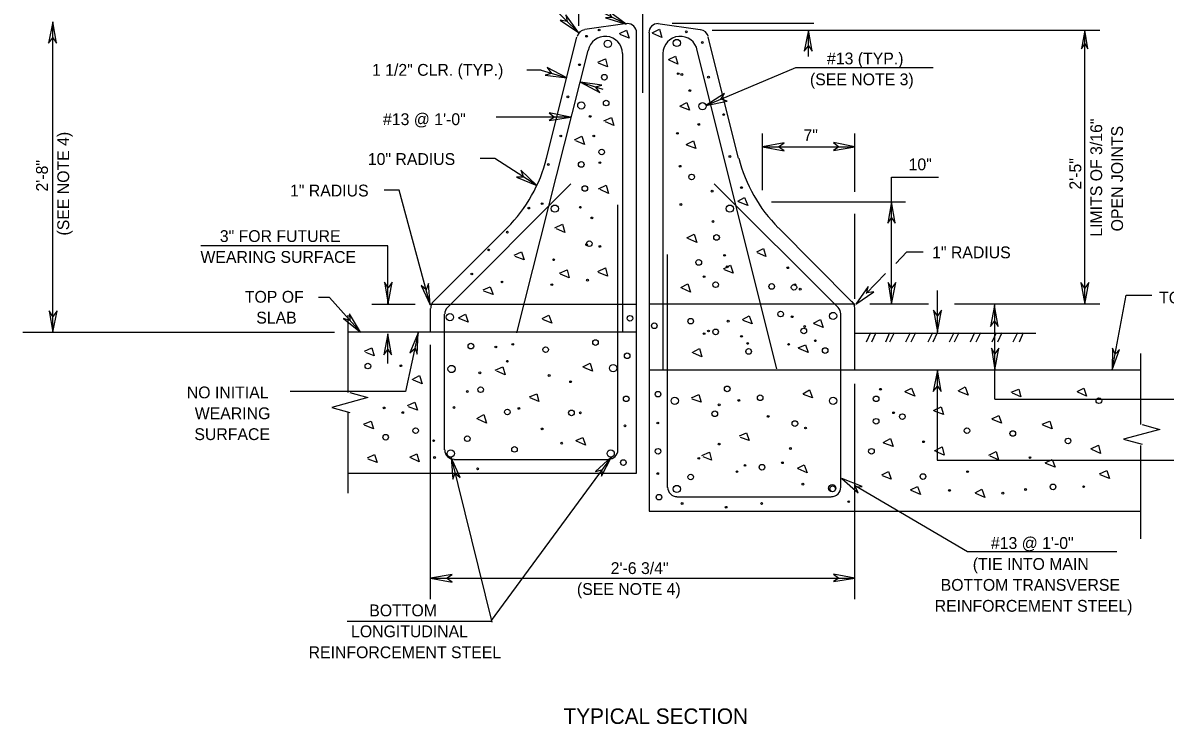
# Model space of a CAD drawing. Extents: x 528.2 to 531.15, y 154.43 to 156.26.
# Drawn here: x 528.741 to 529.728, y 155.291 to 155.898 of the extents above; entities that cross this region are included whole.
import ezdxf

# ---------------------------------------------------------------- set-up
doc = ezdxf.new("R2010")
doc.units = 0
for name, color, linetype in [('Level 1', 7, 'Continuous'), ('Level 2', 7, 'Continuous'), ('Level 3', 7, 'Continuous'), ('Level 5', 7, 'Continuous')]:
    doc.layers.add(name, color=color, linetype=linetype)

msp = doc.modelspace()

# ---------------------------------------------------------------- linework, layer by layer
at = {"layer": 'Level 1'}
for p, q in [((529.02362, 155.57808), (529.03904, 155.57382)), ((529.03904, 155.57382), (529.00787, 155.56529)), ((529.00787, 155.56529), (529.02362, 155.56102)), ((529.70833, 155.55052), (529.72375, 155.54626)), ((529.72375, 155.54626), (529.69226, 155.53773)), ((529.69226, 155.53773), (529.70833, 155.53346))]:
    msp.add_line(p, q, dxfattribs=at)
for points in [[(529.22113, 155.88944), (529.2103, 155.90486), (529.21129, 155.89895), (529.20538, 155.90026)], [(529.26247, 155.89665), (529.24705, 155.90781), (529.25, 155.90256), (529.24442, 155.90223)], [(528.76673, 155.89862), (528.76312, 155.88025), (528.76673, 155.88484), (528.77001, 155.88025)], [(529.41995, 155.8914), (529.41634, 155.87336), (529.41995, 155.87795), (529.42323, 155.87336)], [(529.41995, 155.8914), (529.41634, 155.87336), (529.41995, 155.87795), (529.42323, 155.87336)], [(529.65879, 155.8914), (529.65617, 155.87533), (529.65879, 155.87959), (529.66142, 155.87533)], [(529.21096, 155.85039), (529.19423, 155.85925), (529.19783, 155.854), (529.19226, 155.85269)], [(529.22277, 155.84646), (529.2395, 155.8376), (529.23589, 155.84252), (529.24147, 155.84383)], [(529.33136, 155.82644), (529.34974, 155.83005), (529.34416, 155.83169), (529.34744, 155.83661)], [(529.33136, 155.82644), (529.34974, 155.83005), (529.34416, 155.83169), (529.34744, 155.83661)], [(529.21424, 155.81627), (529.19587, 155.81988), (529.20046, 155.81627), (529.19587, 155.81332)], [(529.38025, 155.79068), (529.39895, 155.78707), (529.39403, 155.79068), (529.39895, 155.79396)], [(529.45997, 155.79068), (529.4416, 155.79429), (529.44619, 155.79068), (529.4416, 155.7874)], [(529.18504, 155.75722), (529.17126, 155.77034), (529.17356, 155.76444), (529.16765, 155.76444)], [(529.18504, 155.75722), (529.17126, 155.77034), (529.17356, 155.76444), (529.16765, 155.76444)], [(529.4918, 155.74311), (529.48852, 155.72474), (529.4918, 155.72933), (529.49508, 155.72474)], [(529.05676, 155.65486), (529.06004, 155.67356), (529.05676, 155.66864), (529.05348, 155.67356)], [(529.09285, 155.65387), (529.09154, 155.67257), (529.08957, 155.66699), (529.0853, 155.6706)], [(529.46096, 155.65453), (529.47638, 155.66535), (529.47047, 155.66437), (529.47146, 155.66995)], [(529.4918, 155.65453), (529.49541, 155.67323), (529.4918, 155.66831), (529.48885, 155.67323)], [(529.65879, 155.65453), (529.6624, 155.67323), (529.65879, 155.66831), (529.65551, 155.67323)], [(529.65879, 155.65453), (529.6624, 155.67323), (529.65879, 155.66831), (529.65551, 155.67323)], [(528.76673, 155.63025), (528.77034, 155.64895), (528.76673, 155.64403), (528.76345, 155.64895)], [(529.03281, 155.63025), (529.02329, 155.64633), (529.02362, 155.64042), (529.01804, 155.64206)], [(529.5315, 155.63058), (529.5351, 155.64928), (529.5315, 155.64436), (529.52822, 155.64928)], [(529.58071, 155.65354), (529.57743, 155.63517), (529.58071, 155.63976), (529.58399, 155.63517)], [(529.05643, 155.62894), (529.05282, 155.61089), (529.05643, 155.61549), (529.05938, 155.61089)], [(529.08268, 155.62992), (529.07546, 155.61253), (529.08005, 155.61647), (529.08169, 155.61122)], [(529.58104, 155.59777), (529.58465, 155.61647), (529.58104, 155.61155), (529.57808, 155.61647)], [(529.68241, 155.59777), (529.68898, 155.61549), (529.68504, 155.61122), (529.68274, 155.61647)], [(529.5315, 155.59744), (529.52789, 155.57907), (529.5315, 155.58366), (529.53478, 155.57907)], [(529.11122, 155.52198), (529.11253, 155.50328), (529.1145, 155.50853), (529.11877, 155.50459)], [(529.24967, 155.52264), (529.23589, 155.50984), (529.24147, 155.51148), (529.24114, 155.50591)], [(529.44882, 155.50394), (529.46293, 155.49147), (529.46063, 155.49672), (529.46654, 155.49705)], [(529.09318, 155.41765), (529.11188, 155.41437), (529.10696, 155.41765), (529.11188, 155.42093)], [(529.45997, 155.41765), (529.4416, 155.42126), (529.44619, 155.41765), (529.4416, 155.4147)]]:
    msp.add_lwpolyline(points, close=True, dxfattribs=at)
at = {"layer": 'Level 2'}
for p, q in [((529.69455, 155.6624), (529.71686, 155.6624)), ((529.47375, 155.62992), (529.46982, 155.62172)), ((529.47835, 155.62992), (529.47441, 155.62172)), ((529.49016, 155.62992), (529.48655, 155.62172)), ((529.49409, 155.62992), (529.49016, 155.62172)), ((529.50787, 155.62992), (529.50394, 155.62172)), ((529.51247, 155.62992), (529.50853, 155.62172)), ((529.52723, 155.62992), (529.52329, 155.62172)), ((529.53117, 155.62992), (529.52756, 155.62172)), ((529.5456, 155.62992), (529.54167, 155.62172)), ((529.54987, 155.62992), (529.54593, 155.62172)), ((529.56365, 155.62992), (529.55971, 155.62172)), ((529.56857, 155.62992), (529.56463, 155.62172)), ((529.58235, 155.62992), (529.57841, 155.62172)), ((529.58727, 155.62992), (529.58333, 155.62172)), ((529.60072, 155.62992), (529.59678, 155.62172)), ((529.60564, 155.62992), (529.60203, 155.62172))]:
    msp.add_line(p, q, dxfattribs=at)
msp.add_lwpolyline([(529.68241, 155.59777), (529.69455, 155.6624)], dxfattribs=at)
for centre in [(529.24655, 155.87967), (529.30617, 155.88038), (529.22362, 155.82641), (529.32839, 155.8257), (529.20069, 155.73716), (529.35203, 155.73716), (529.11004, 155.64333), (529.44127, 155.64439), (529.11145, 155.59853), (529.25114, 155.59923), (529.3044, 155.57101), (529.44127, 155.57101), (529.11074, 155.52551), (529.24902, 155.52551), (529.30617, 155.49482), (529.44057, 155.49552)]:
    msp.add_circle(centre, 0.00313, dxfattribs=at)
at = {"layer": 'Level 3'}
for points in [[(529.28478, 155.88911), (529.29134, 155.89239), (529.29331, 155.88517), (529.28543, 155.88845)], [(529.25656, 155.88845), (529.2628, 155.8914), (529.26509, 155.88451), (529.25722, 155.8878)], [(529.23786, 155.86385), (529.24442, 155.8668), (529.24639, 155.85991), (529.23852, 155.86286)], [(529.29888, 155.86614), (529.30512, 155.86909), (529.30709, 155.8622), (529.29954, 155.86549)], [(529.30873, 155.82579), (529.31496, 155.82907), (529.31726, 155.82218), (529.30971, 155.82513)], [(529.24311, 155.81299), (529.24967, 155.81594), (529.25164, 155.80906), (529.24442, 155.81234)], [(529.21785, 155.79659), (529.22408, 155.79987), (529.22638, 155.79265), (529.21883, 155.79593)], [(529.3143, 155.79265), (529.32054, 155.79593), (529.32251, 155.78904), (529.31496, 155.79199)], [(529.23852, 155.75427), (529.24508, 155.75755), (529.24705, 155.75033), (529.23983, 155.75361)], [(529.35892, 155.74377), (529.36483, 155.74672), (529.36745, 155.73983), (529.35958, 155.74311)], [(529.20079, 155.72047), (529.20735, 155.72375), (529.20932, 155.71654), (529.2021, 155.71982)], [(529.31496, 155.71194), (529.32119, 155.71522), (529.32349, 155.70801), (529.31562, 155.71129)], [(529.16568, 155.69685), (529.17192, 155.6998), (529.17421, 155.69291), (529.16634, 155.69587)], [(529.37533, 155.6998), (529.38123, 155.70276), (529.3832, 155.69587), (529.37598, 155.69882)], [(529.23786, 155.68274), (529.24442, 155.68602), (529.24639, 155.67881), (529.23852, 155.68209)], [(529.34646, 155.68504), (529.35269, 155.68832), (529.35499, 155.68143), (529.34744, 155.68438)], [(529.20472, 155.68143), (529.21129, 155.68438), (529.21325, 155.67749), (529.20571, 155.68045)], [(529.13878, 155.66699), (529.14469, 155.66962), (529.14731, 155.66306), (529.13944, 155.66568)], [(529.30971, 155.66896), (529.31562, 155.67224), (529.31791, 155.66503), (529.31037, 155.66831)], [(529.11745, 155.64272), (529.12336, 155.646), (529.12566, 155.63911), (529.11811, 155.64206)], [(529.18963, 155.64206), (529.19554, 155.64501), (529.19816, 155.63812), (529.19029, 155.6414)], [(529.36286, 155.6414), (529.36877, 155.64436), (529.37139, 155.63747), (529.36352, 155.64042)], [(529.42421, 155.63812), (529.43045, 155.6414), (529.43274, 155.63451), (529.42487, 155.63747)], [(529.03609, 155.61385), (529.04265, 155.6168), (529.04462, 155.60991), (529.0374, 155.61286)], [(529.31955, 155.61286), (529.32579, 155.61614), (529.32776, 155.60892), (529.32054, 155.6122)], [(529.41109, 155.6168), (529.41732, 155.61942), (529.41962, 155.61286), (529.41175, 155.61614)], [(529.14928, 155.59744), (529.15584, 155.60039), (529.15781, 155.5935), (529.15059, 155.59678)], [(529.22507, 155.60039), (529.2313, 155.60367), (529.23327, 155.59678), (529.22572, 155.59974)], [(529.07743, 155.58957), (529.08366, 155.59285), (529.08596, 155.58563), (529.07841, 155.58891)], [(529.17881, 155.57448), (529.18504, 155.5771), (529.18701, 155.57054), (529.17946, 155.57349)], [(529.3189, 155.57349), (529.32513, 155.57644), (529.3271, 155.56988), (529.31955, 155.57251)], [(529.41503, 155.5771), (529.42093, 155.58038), (529.42356, 155.57349), (529.41568, 155.57644)], [(529.50328, 155.57907), (529.50919, 155.58202), (529.51181, 155.57513), (529.50394, 155.57841)], [(529.54954, 155.57972), (529.55545, 155.58301), (529.55807, 155.57579), (529.5502, 155.57907)], [(529.59514, 155.57841), (529.60171, 155.58104), (529.60367, 155.57448), (529.59646, 155.57776)], [(529.65223, 155.57907), (529.65814, 155.58202), (529.66043, 155.57513), (529.65289, 155.57841)], [(529.07349, 155.56693), (529.07972, 155.56988), (529.08202, 155.56299), (529.07415, 155.56594)], [(529.1332, 155.55577), (529.13944, 155.55906), (529.14173, 155.55184), (529.13419, 155.55512)], [(529.52822, 155.56266), (529.53478, 155.56594), (529.53675, 155.55906), (529.52887, 155.56201)], [(529.57841, 155.55545), (529.58465, 155.5584), (529.58694, 155.55184), (529.57907, 155.55479)], [(529.03543, 155.55085), (529.04199, 155.55348), (529.04396, 155.54692), (529.03609, 155.54987)], [(529.62205, 155.55085), (529.62861, 155.55348), (529.63058, 155.54692), (529.6227, 155.54987)], [(529.21883, 155.53675), (529.22507, 155.53937), (529.22736, 155.53281), (529.21949, 155.53609)], [(529.36024, 155.54068), (529.36647, 155.54331), (529.36877, 155.53675), (529.36122, 155.53937)], [(529.48458, 155.5351), (529.49081, 155.53839), (529.49311, 155.5315), (529.48524, 155.53445)], [(529.32776, 155.52362), (529.33432, 155.52657), (529.33629, 155.51969), (529.32907, 155.52264)], [(529.52887, 155.52789), (529.53543, 155.53117), (529.5374, 155.52395), (529.53018, 155.52723)], [(529.57579, 155.52395), (529.58235, 155.52723), (529.58432, 155.52001), (529.5771, 155.52329)], [(529.66404, 155.52953), (529.6706, 155.53281), (529.67257, 155.52559), (529.66503, 155.52887)], [(529.03871, 155.52165), (529.04495, 155.52461), (529.04724, 155.51772), (529.03937, 155.52067)], [(529.07546, 155.52231), (529.08136, 155.52526), (529.08333, 155.51837), (529.07612, 155.52165)], [(529.62467, 155.51739), (529.63058, 155.52034), (529.6332, 155.51378), (529.62533, 155.51673)], [(529.41043, 155.5128), (529.41634, 155.51575), (529.41896, 155.50886), (529.41109, 155.51214)], [(529.48327, 155.50689), (529.48917, 155.50984), (529.49147, 155.50328), (529.48392, 155.50623)], [(529.67159, 155.50787), (529.67782, 155.51083), (529.68012, 155.50394), (529.67224, 155.50689)], [(529.5082, 155.49409), (529.51411, 155.49705), (529.51673, 155.49016), (529.50886, 155.49344)], [(529.56398, 155.49147), (529.56988, 155.49475), (529.57251, 155.48753), (529.56463, 155.49081)]]:
    msp.add_lwpolyline(points, dxfattribs=at)
for centre, radius in [((529.23895, 155.89159), 0.000764), ((529.22818, 155.88621), 0.000764), ((529.31437, 155.89005), 0.000764), ((529.32822, 155.88082), 0.000764), ((529.22202, 155.86157), 0.000764), ((529.24355, 155.8508), 0.00243), ((529.30744, 155.85387), 0.000764), ((529.31052, 155.85311), 0.000764), ((529.3336, 155.8508), 0.000764), ((529.21201, 155.83385), 0.000764), ((529.31745, 155.83925), 0.000764), ((529.24509, 155.82848), 0.00243), ((529.23125, 155.81692), 0.000764), ((529.34668, 155.81846), 0.000764), ((529.30668, 155.8023), 0.000764), ((529.32514, 155.80999), 0.000764), ((529.20586, 155.79999), 0.000764), ((529.23433, 155.79999), 0.000764), ((529.24126, 155.78613), 0.00243), ((529.19509, 155.77535), 0.000764), ((529.22355, 155.77536), 0.00243), ((529.23972, 155.77689), 0.000764), ((529.30898, 155.77382), 0.000764), ((529.35208, 155.78229), 0.000764), ((529.31898, 155.76458), 0.00243), ((529.22664, 155.75457), 0.00243), ((529.36207, 155.75534), 0.000764), ((529.33669, 155.75227), 0.000764), ((529.17816, 155.73764), 0.000764), ((529.18969, 155.74148), 0.000764), ((529.22279, 155.7384), 0.000764), ((529.30974, 155.74072), 0.000764), ((529.23279, 155.72917), 0.000764), ((529.33745, 155.72609), 0.000764), ((529.15969, 155.71685), 0.000764), ((529.34053, 155.71224), 0.00243), ((529.22818, 155.70608), 0.000764), ((529.23049, 155.70684), 0.00243), ((529.23972, 155.70453), 0.000764), ((529.14353, 155.70145), 0.000764), ((529.34746, 155.69683), 0.000764), ((529.1997, 155.69299), 0.000764), ((529.32514, 155.69068), 0.00243), ((529.34976, 155.68682), 0.000764), ((529.40209, 155.68606), 0.000764), ((529.12891, 155.68068), 0.000764), ((529.22895, 155.67529), 0.000764), ((529.32976, 155.67836), 0.000764), ((529.15508, 155.67375), 0.000764), ((529.19816, 155.67143), 0.000764), ((529.33975, 155.67143), 0.00243), ((529.38824, 155.66989), 0.00243), ((529.40748, 155.66913), 0.00243), ((529.40825, 155.67143), 0.000764), ((529.41286, 155.66759), 0.000764), ((529.39594, 155.64603), 0.00243), ((529.26567, 155.64236), 0.00243), ((529.28671, 155.63588), 0.00243), ((529.31821, 155.63987), 0.00243), ((529.35054, 155.63987), 0.000764), ((529.40593, 155.64373), 0.000764), ((529.41672, 155.63526), 0.000764), ((529.32976, 155.6291), 0.000764), ((529.3336, 155.6314), 0.000764), ((529.33975, 155.63064), 0.00243), ((529.36207, 155.62679), 0.000764), ((529.41594, 155.6314), 0.00243), ((529.12814, 155.61831), 0.00243), ((529.14969, 155.61755), 0.000764), ((529.16431, 155.61985), 0.000764), ((529.19278, 155.61525), 0.00243), ((529.23587, 155.62139), 0.00243), ((529.36824, 155.6137), 0.00243), ((529.36746, 155.62063), 0.000764), ((529.40287, 155.61985), 0.000764), ((529.42595, 155.62294), 0.000764), ((529.43442, 155.61447), 0.00243), ((529.15969, 155.60524), 0.000764), ((529.26324, 155.60997), 0.00243), ((529.0391, 155.60107), 0.00243), ((529.06765, 155.60132), 0.000764), ((529.13584, 155.59523), 0.000764), ((529.19586, 155.59291), 0.000764), ((529.21433, 155.58753), 0.000764), ((529.12505, 155.57906), 0.000764), ((529.1366, 155.5806), 0.00243), ((529.28995, 155.57678), 0.00243), ((529.34976, 155.58136), 0.00243), ((529.37823, 155.57367), 0.00243), ((529.48228, 155.58099), 0.000764), ((529.26243, 155.57273), 0.00243), ((529.34283, 155.56751), 0.000764), ((529.35977, 155.57136), 0.000764), ((529.47849, 155.57273), 0.00243), ((529.67108, 155.57112), 0.00243), ((529.05309, 155.56489), 0.000764), ((529.06927, 155.56083), 0.000764), ((529.11352, 155.56521), 0.000764), ((529.15969, 155.56135), 0.00243), ((529.16969, 155.56443), 0.000764), ((529.21509, 155.56059), 0.00243), ((529.22279, 155.56059), 0.000764), ((529.33899, 155.55981), 0.00243), ((529.38517, 155.55751), 0.000764), ((529.4936, 155.56074), 0.000764), ((529.50115, 155.55735), 0.00243), ((529.08037, 155.54521), 0.00243), ((529.18969, 155.54673), 0.000764), ((529.26137, 155.54941), 0.000764), ((529.28969, 155.55184), 0.000764), ((529.40825, 155.55134), 0.00243), ((529.41748, 155.5475), 0.000764), ((529.47849, 155.5533), 0.00243), ((529.55698, 155.54521), 0.00243), ((529.05448, 155.53954), 0.00243), ((529.09597, 155.53655), 0.000764), ((529.12505, 155.53825), 0.00243), ((529.59664, 155.54278), 0.00243), ((529.64438, 155.5363), 0.00243), ((529.16585, 155.52902), 0.00243), ((529.20663, 155.53441), 0.000764), ((529.28995, 155.52739), 0.00243), ((529.34283, 155.53365), 0.000764), ((529.40441, 155.52979), 0.000764), ((529.47445, 155.52739), 0.00243), ((529.51949, 155.53565), 0.000764), ((529.09678, 155.52198), 0.000764), ((529.26, 155.51767), 0.00243), ((529.32514, 155.52132), 0.000764), ((529.39748, 155.51748), 0.000764), ((529.61151, 155.52192), 0.000764), ((529.134, 155.51226), 0.000764), ((529.28969, 155.50811), 0.000764), ((529.31821, 155.50516), 0.00243), ((529.35823, 155.50979), 0.000764), ((529.36515, 155.51517), 0.000764), ((529.37977, 155.51363), 0.00243), ((529.51895, 155.50554), 0.00243), ((529.55753, 155.50974), 0.000764), ((529.41518, 155.499), 0.000764), ((529.4409, 155.49495), 0.00249), ((529.63143, 155.49663), 0.00243), ((529.65787, 155.49678), 0.000764), ((529.29076, 155.48772), 0.00243), ((529.54192, 155.49359), 0.000764), ((529.58804, 155.49116), 0.000764), ((529.6077, 155.49435), 0.000764), ((529.31072, 155.48221), 0.000764), ((529.34875, 155.47897), 0.000764), ((529.37951, 155.48221), 0.000764), ((529.45476, 155.48383), 0.000764)]:
    msp.add_circle(centre, radius, dxfattribs=at)
at = {"layer": 'Level 5'}
for p, q in [((529.27657, 156.15748), (529.27657, 155.83727)), ((529.22113, 155.95177), (529.22113, 155.89534)), ((528.76673, 155.63025), (528.76673, 155.89862)), ((529.26312, 155.89731), (529.22671, 155.89206)), ((529.2897, 155.89731), (529.32644, 155.89206)), ((529.42454, 155.89731), (529.30217, 155.89731)), ((529.19357, 155.78084), (529.21982, 155.8855)), ((529.271, 155.88911), (529.271, 155.5082)), ((529.28215, 155.88911), (529.28215, 155.47572)), ((529.35958, 155.78084), (529.33333, 155.8855)), ((529.33661, 155.8914), (529.67192, 155.8914)), ((529.41995, 155.86877), (529.41995, 155.8914)), ((529.65879, 155.65453), (529.65879, 155.8914)), ((529.16798, 155.62992), (529.22966, 155.87402)), ((529.39272, 155.59875), (529.32382, 155.87402)), ((529.25919, 155.87139), (529.25919, 155.63025)), ((529.29396, 155.87139), (529.29396, 155.59777)), ((529.18898, 155.85696), (529.17651, 155.85696)), ((529.18898, 155.85696), (529.21096, 155.85039)), ((529.22277, 155.84646), (529.24213, 155.84055)), ((529.21424, 155.81627), (529.14993, 155.81627)), ((529.38025, 155.75328), (529.38025, 155.80217)), ((529.45997, 155.75164), (529.45997, 155.80217)), ((529.38025, 155.79068), (529.45997, 155.79068)), ((529.4918, 155.74311), (529.4918, 155.76444)), ((529.4918, 155.76444), (529.53248, 155.76444)), ((529.10794, 155.65157), (529.21457, 155.75853)), ((529.44554, 155.65157), (529.33858, 155.75853)), ((529.25492, 155.74049), (529.25492, 155.52854)), ((529.38812, 155.74311), (529.50394, 155.74311)), ((529.4918, 155.65453), (529.4918, 155.74311)), ((529.45997, 155.65912), (529.45997, 155.73261)), ((529.09547, 155.6565), (529.15945, 155.72047)), ((529.45735, 155.6565), (529.39403, 155.72047)), ((529.05643, 155.65453), (529.05643, 155.70505)), ((529.2979, 155.69751), (529.2979, 155.49606)), ((529.49541, 155.68963), (529.50492, 155.6998)), ((529.50492, 155.6998), (529.51903, 155.6998)), ((529.46982, 155.66371), (529.48655, 155.6811)), ((529.53117, 155.66634), (529.53117, 155.62959)), ((529.04265, 155.65453), (529.08005, 155.65453)), ((529.09318, 155.65453), (529.271, 155.65453)), ((529.09318, 155.63025), (529.09318, 155.65092)), ((529.10531, 155.52854), (529.10531, 155.646)), ((529.45997, 155.65453), (529.28215, 155.65453)), ((529.44783, 155.49606), (529.44783, 155.646)), ((529.45997, 155.65354), (529.45997, 155.65387)), ((529.45997, 155.59777), (529.45997, 155.65092)), ((529.52362, 155.65453), (529.4731, 155.65453)), ((529.67192, 155.65453), (529.54626, 155.65453)), ((529.58104, 155.57251), (529.58104, 155.65453)), ((529.02198, 155.57808), (529.02198, 155.64501)), ((528.74081, 155.63025), (529.01017, 155.63025)), ((529.271, 155.63025), (529.02198, 155.63025)), ((529.05643, 155.60335), (529.05643, 155.62894)), ((529.45997, 155.62959), (529.61647, 155.62959)), ((529.09318, 155.39961), (529.09318, 155.61942)), ((529.70735, 155.55052), (529.70735, 155.61188)), ((529.28215, 155.59777), (529.70735, 155.59777)), ((529.53117, 155.59777), (529.53117, 155.51969)), ((529.45997, 155.39961), (529.45997, 155.58563)), ((529.58104, 155.57251), (529.7628, 155.57251)), ((529.02198, 155.49114), (529.02198, 155.56102)), ((529.70735, 155.45177), (529.70735, 155.53248)), ((529.11352, 155.52034), (529.24705, 155.52034)), ((529.53117, 155.51969), (529.85827, 155.51969)), ((529.271, 155.5082), (529.02198, 155.5082)), ((529.43963, 155.48786), (529.3061, 155.48786)), ((529.28215, 155.47572), (529.70735, 155.47572)), ((529.09318, 155.41765), (529.45997, 155.41765)), ((529.14567, 155.38025), (529.02133, 155.38025))]:
    msp.add_line(p, q, dxfattribs=at)
for points in [[(529.22113, 155.88944), (529.16437, 155.94521), (529.16437, 155.94521)], [(529.26247, 155.89665), (529.16503, 155.94488), (529.16503, 155.94488)], [(529.33136, 155.82644), (529.40912, 155.85925), (529.52789, 155.85925)], [(529.18504, 155.75722), (529.14895, 155.78051), (529.13615, 155.78051)], [(529.09285, 155.65387), (529.06627, 155.75328), (529.05315, 155.75328)], [(529.05643, 155.70505), (528.89469, 155.70505)], [(529.03281, 155.63025), (529.00591, 155.66043), (528.99639, 155.66043)], [(529.08268, 155.62992), (529.07152, 155.57907), (528.97178, 155.57907)], [(529.11122, 155.52198), (529.14633, 155.37959), (529.14633, 155.37959)], [(529.24967, 155.52264), (529.14567, 155.38123), (529.14567, 155.38123)], [(529.45965, 155.49803), (529.55741, 155.44062), (529.68668, 155.44062)]]:
    msp.add_lwpolyline(points, dxfattribs=at)
for centre, radius, start, end in [((529.26329, 155.88915), 0.00809, 0, 90), ((529.29014, 155.88915), 0.00809, 90, 180), ((529.22782, 155.88389), 0.00809, 98.28794, 165.87082), ((529.24426, 155.87115), 0.015, 1.00719, 169.03609), ((529.30918, 155.87115), 0.015, 10.96391, 178.99281), ((529.32561, 155.88389), 0.00809, 14.10263, 81.72947), ((529.06805, 155.8123), 0.12946, 314.95031, 345.94863), ((529.48539, 155.8123), 0.12946, 194.05137, 225.04969), ((529.10147, 155.65115), 0.00809, 135, 180), ((529.45197, 155.65115), 0.00809, 0, 45), ((529.11361, 155.6461), 0.00809, 135, 180), ((529.43983, 155.6461), 0.00809, 0, 45), ((529.11361, 155.52865), 0.00809, 180, 270), ((529.24712, 155.52865), 0.00809, 270, 0), ((529.30631, 155.49628), 0.00809, 180, 270), ((529.43983, 155.49628), 0.00809, 270, 0)]:
    msp.add_arc(centre, radius, start, end, dxfattribs=at)

# ---------------------------------------------------------------- texts
at = {"layer": 'Level 1'}
for s, height, p in [('#13 (TYP.)', 0.010228, (529.43602, 155.86188)), ('1 1/2" CLR. (TYP.)', 0.0102283, (529.04265, 155.85203)), ('(SEE NOTE 3)', 0.0102283, (529.42126, 155.84383)), ('10" RADIUS', 0.010228, (529.03904, 155.77493)), ('1" RADIUS', 0.010228, (528.97178, 155.7477)), ('3" FOR FUTURE', 0.0102283, (528.91109, 155.70833)), ('1" RADIUS', 0.010228, (529.5269, 155.69423)), ('WEARING SURFACE', 0.0102283, (528.89436, 155.69029)), ('TOP OF', 0.010228, (528.93274, 155.65584)), ('TOP OF ', 0.010228, (529.7231, 155.65518)), ('SLAB', 0.010228, (528.94259, 155.6378)), ('NO INITIAL', 0.010228, (528.88255, 155.57316)), ('WEARING', 0.010228, (528.88944, 155.55512)), ('SURFACE', 0.010228, (528.88911, 155.53707)), ('#13 @ 1\'-0"', 0.0102283, (529.5777, 155.44297)), ('2\'-6 3/4"', 0.010228, (529.24902, 155.42126)), ('(TIE INTO MAIN', 0.0102283, (529.56203, 155.42487)), ('(SEE NOTE 4)', 0.0102283, (529.21982, 155.40322)), ('BOTTOM TRANSVERSE', 0.0102283, (529.53428, 155.40677)), ('REINFORCEMENT STEEL)', 0.0102283, (529.52912, 155.38866)), ('BOTTOM ', 0.010228, (529.0403, 155.38471)), ('LONGITUDINAL', 0.0102283, (529.02455, 155.3666)), ('REINFORCEMENT STEEL', 0.0102283, (528.98786, 155.3485)), ('TYPICAL SECTION', 0.0134035, (529.20833, 155.29167))]:
    msp.add_text(s, height=height, dxfattribs=at).set_placement(p)
for s, height, p in [('LIMITS OF 3/16"', 0.0102283, (529.67388, 155.71293)), ('OPEN JOINTS', 0.0102283, (529.69193, 155.71752)), ('(SEE NOTE 4)', 0.0102283, (528.78084, 155.71391)), ('2\'-8"', 0.010228, (528.76247, 155.75197)), ('2\'-5"', 0.010228, (529.65584, 155.75361))]:
    msp.add_text(s, height=height, rotation=90, dxfattribs=at).set_placement(p)
at = {"layer": 'Level 2'}
for s, height, p in [('#13 @ 1\'-0"', 0.0102283, (529.05217, 155.80938)), ('7"', 0.010228, (529.41568, 155.7956)), ('10"', 0.010228, (529.50656, 155.77034))]:
    msp.add_text(s, height=height, dxfattribs=at).set_placement(p)

doc.saveas('drawing.dxf')
